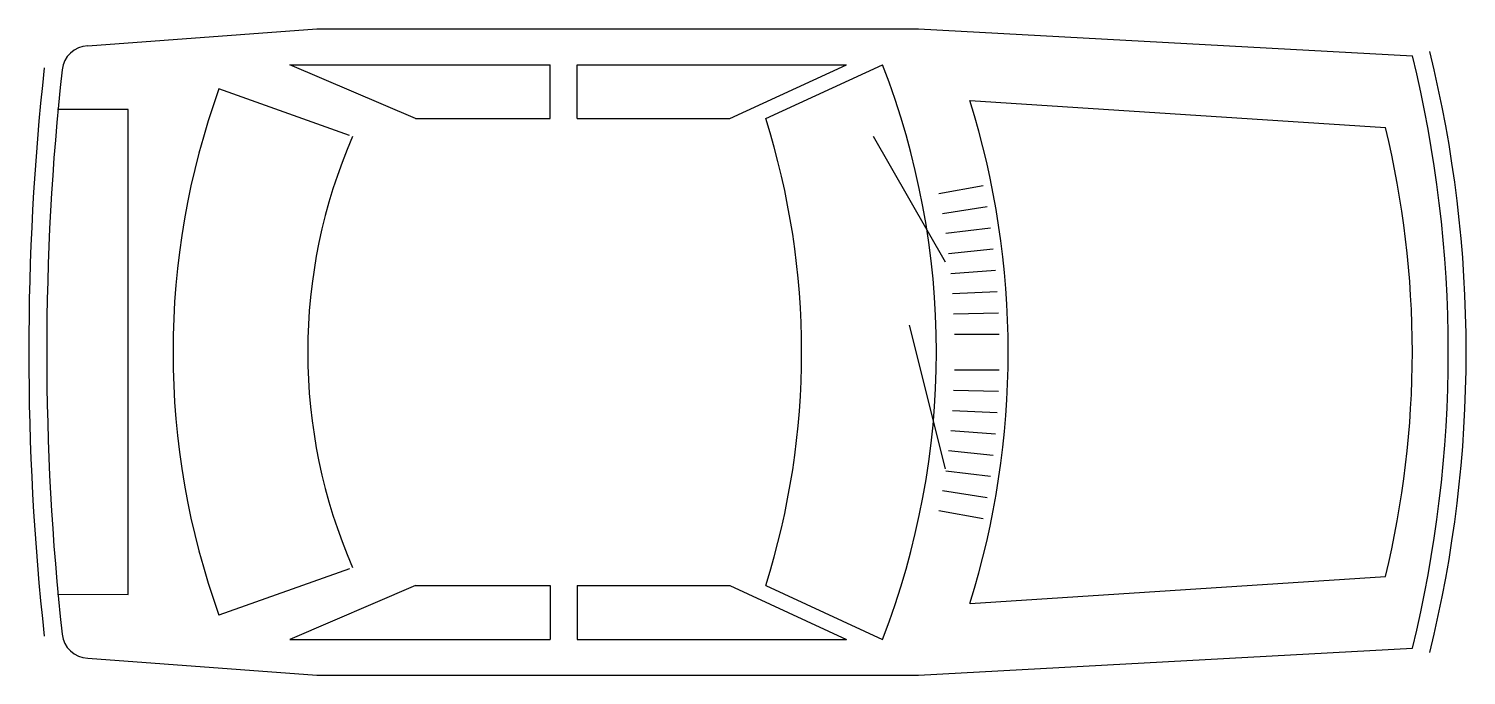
# Model space of a CAD drawing. Header units: metres. Extents: x -1.87 to 1.97, y -0.81 to 0.92.
import ezdxf

# ---------------------------------------------------------------- set-up
doc = ezdxf.new("R2010")
doc.units = ezdxf.units.M

msp = doc.modelspace()

# ---------------------------------------------------------------- linework, layer by layer
for p, q in [((-1.711, 0.8761), (-1.0992, 0.9217)), ((-1.0992, 0.9217), (0.5088, 0.9217)), ((0.5088, 0.9217), (1.8288, 0.8497)), ((-1.1712, 0.8257), (-0.4752, 0.8257)), ((-0.8352, 0.6817), (-1.1712, 0.8257)), ((-0.4752, 0.6817), (-0.4752, 0.8257)), ((-0.4032, 0.6817), (-0.4032, 0.8257)), ((-0.4032, 0.8257), (0.3168, 0.8257)), ((0.0048, 0.6817), (0.3168, 0.8257)), ((0.1008, 0.6817), (0.4128, 0.8257)), ((-1.0118, 0.6368), (-1.3604, 0.7613)), ((0.6467, 0.7301), (1.7568, 0.6577)), ((-1.6032, 0.7057), (-1.7922, 0.7057)), ((-1.6032, -0.5903), (-1.6032, 0.7057)), ((-0.8352, 0.6817), (-0.4752, 0.6817)), ((-0.4032, 0.6817), (0.0048, 0.6817)), ((0.5808, 0.2977), (0.3888, 0.6337)), ((0.5636, 0.4815), (0.6817, 0.5023)), ((0.5735, 0.4283), (0.6921, 0.4462)), ((0.582, 0.3749), (0.7011, 0.3898)), ((0.5893, 0.3213), (0.7087, 0.3333)), ((0.5952, 0.2676), (0.7149, 0.2766)), ((0.5998, 0.2137), (0.7196, 0.2197)), ((0.603, 0.1598), (0.7229, 0.1627)), ((0.5808, -0.2543), (0.4848, 0.1297)), ((0.6048, 0.1057), (0.7248, 0.1057)), ((0.6048, 0.0097), (0.7248, 0.0097)), ((0.603, -0.0443), (0.7229, -0.0473)), ((0.5998, -0.0983), (0.7196, -0.1043)), ((0.5952, -0.1522), (0.7149, -0.1611)), ((0.5893, -0.2059), (0.7087, -0.2179)), ((0.582, -0.2595), (0.7011, -0.2744)), ((0.5735, -0.3129), (0.6921, -0.3308)), ((0.5636, -0.366), (0.6817, -0.3869)), ((-1.0118, -0.5214), (-1.3604, -0.6459)), ((-0.8352, -0.5663), (-1.1712, -0.7103)), ((-0.8352, -0.5663), (-0.4752, -0.5663)), ((-0.4752, -0.5663), (-0.4752, -0.7103)), ((-0.4032, -0.5663), (0.0048, -0.5663)), ((-0.4032, -0.5663), (-0.4032, -0.7103)), ((0.0048, -0.5663), (0.3168, -0.7103)), ((0.1008, -0.5663), (0.4128, -0.7103)), ((0.6467, -0.6147), (1.7568, -0.5423)), ((-1.7923, -0.5899), (-1.6032, -0.5903)), ((-1.1712, -0.7103), (-0.4752, -0.7103)), ((-0.4032, -0.7103), (0.3168, -0.7103)), ((-1.711, -0.7607), (-1.0992, -0.8063)), ((0.5088, -0.8063), (1.8288, -0.7343)), ((-1.0992, -0.8063), (0.5088, -0.8063))]:
    msp.add_line(p, q)
for centre, radius, start, end in [((-1.7082, 0.8042), 0.072, 92.2026, 173.7788), ((-1.3902, 0.0577), 3.315, 346.1775, 13.8225), ((-1.3902, 0.0577), 3.363, 346.1775, 13.8225), ((5.1393, 0.0577), 7.008, 173.77883, 186.22117), ((5.1393, 0.0577), 6.96, 173.77883, 186.22117), ((-1.5632, 0.0577), 2.12, 338.7607, 21.2393), ((0.5952, 0.0577), 2.0784, 160.2127, 199.7873), ((-1.5152, 0.0577), 2.264, 342.7227, 17.2773), ((-1.8792, 0.0577), 2.076, 342.5077, 17.4923), ((-0.7072, 0.0577), 2.536, 346.3145, 13.6855), ((0.3192, 0.0577), 1.4424, 156.4634, 203.5366), ((-1.7082, -0.6887), 0.072, 186.2212, 267.7974)]:
    msp.add_arc(centre, radius, start, end)

doc.saveas('drawing.dxf')
